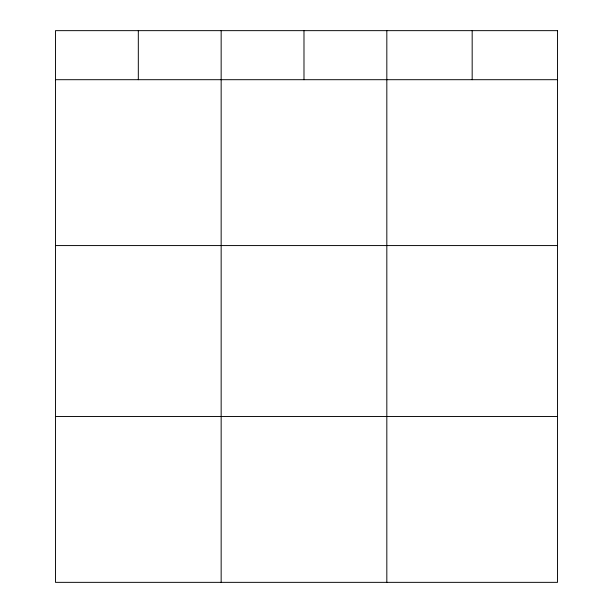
<?xml version="1.0" encoding="UTF-8"?>
<svg xmlns="http://www.w3.org/2000/svg" width="613" height="613" viewBox="0 0 613 613"><rect width="100%" height="100%" fill="white"/><g stroke="black" fill="none" stroke-linecap="round" stroke-linejoin="round"><path stroke-width="0.92" d="M55.477 79.698L557.524 79.698M55.477 245.575L557.524 245.575M55.477 416.472L557.524 416.472M472.171 30.65L472.171 79.698M386.826 30.65L386.826 582.35M303.987 30.65L303.987 79.698M221.155 30.65L221.155 582.35M138.316 30.65L138.316 79.698M557.524 30.65L55.477 30.65L55.477 582.35L557.524 582.35L557.524 30.65"/></g></svg>
